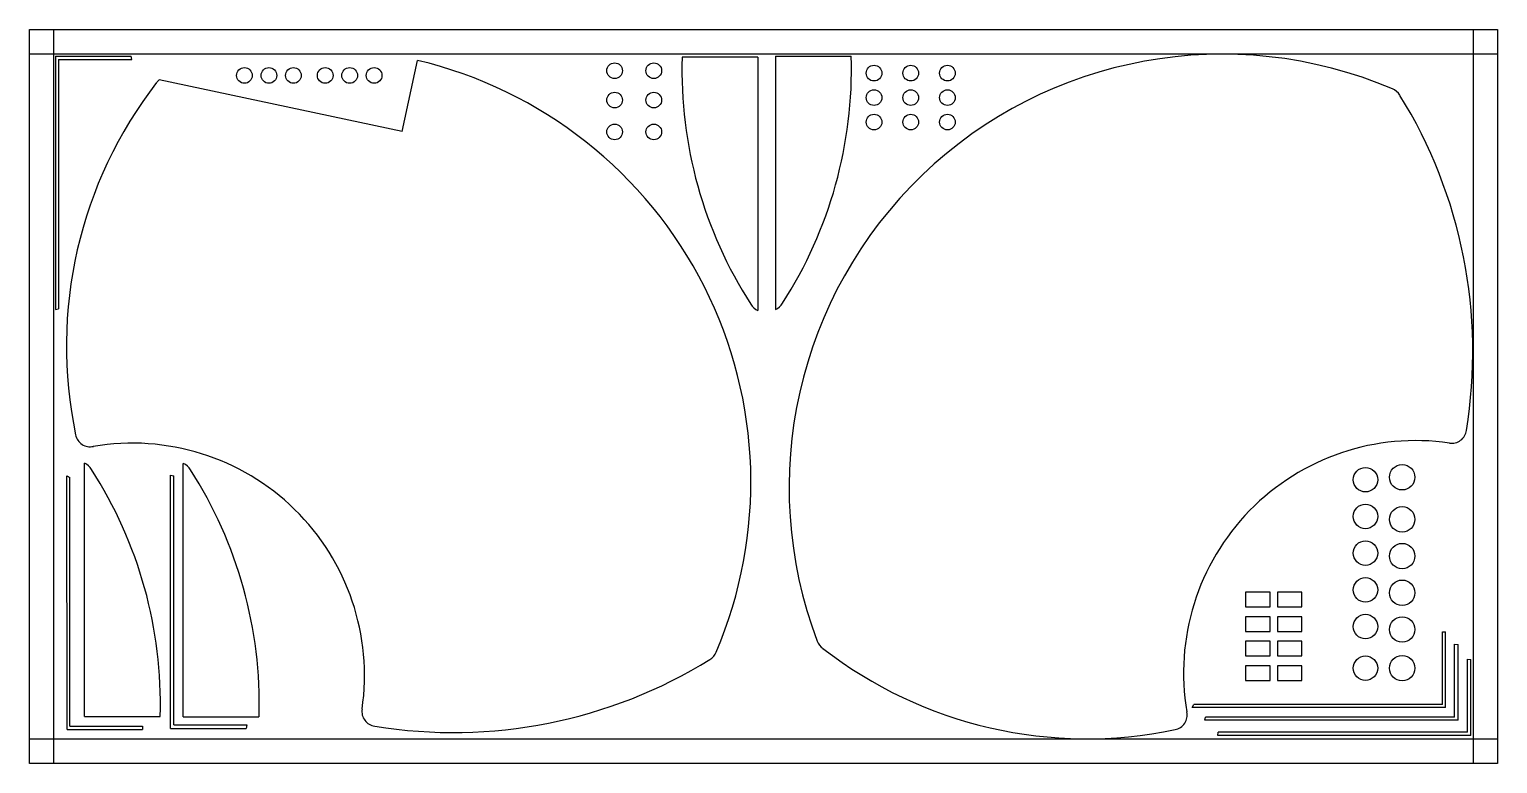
# Model space of a CAD drawing. Extents: x 0 to 600, y -300 to 0.
import ezdxf

# ---------------------------------------------------------------- set-up
doc = ezdxf.new("R2010")
doc.units = 0
doc.layers.add('BLACK', color=7, linetype='CONTINUOUS')

msp = doc.modelspace()

# ---------------------------------------------------------------- linework, layer by layer
at = {"layer": 'BLACK', "linetype": 'CONTINUOUS'}
for p, q in [((0, -300), (0, 0)), ((0, 0), (600, 0)), ((0, -300), (0, 0)), ((0, 0), (600, 0)), ((10, -300), (10, 0)), ((590, 0), (590, -300)), ((600, 0), (600, -300)), ((600, 0), (600, -300)), ((0, -10), (600, -10)), ((10.6405, -10.9881), (10.6404, -114.409)), ((10.6405, -10.9881), (41.5814, -10.9888)), ((41.8069, -12.3754), (41.5814, -10.9888)), ((297.72, -11.4), (266.72, -11.4011)), ((297.72, -11.4), (297.729, -114.88)), ((304.88, -11), (304.871, -114.48)), ((304.88, -11), (335.822, -11)), ((11.909, -12.3754), (11.9092, -114.19)), ((11.909, -12.3754), (41.8069, -12.3754)), ((152.395, -41.709), (158.57, -12.66)), ((152.395, -41.709), (52.997, -20.597)), ((10.6404, -114.409), (11.9092, -114.19)), ((22.49, -280.72), (22.481, -177.24)), ((62.89, -280.82), (62.881, -177.34)), ((15.3725, -182.42), (16.5263, -183.085)), ((15.3801, -286.012), (15.3725, -182.42)), ((16.5511, -284.69), (16.5263, -183.085)), ((57.7022, -285.593), (57.7024, -182.173)), ((57.7024, -182.173), (58.9713, -182.392)), ((58.9714, -284.207), (58.9713, -182.392)), ((507, -230), (497, -230)), ((497, -230), (497, -236)), ((507, -236), (507, -230)), ((520, -230), (510, -230)), ((510, -230), (510, -236)), ((520, -236), (520, -230)), ((497, -236), (507, -236)), ((507, -240), (497, -240)), ((497, -240), (497, -246)), ((507, -246), (507, -240)), ((510, -236), (520, -236)), ((520, -240), (510, -240)), ((510, -240), (510, -246)), ((520, -246), (520, -240)), ((497, -246), (507, -246)), ((510, -246), (520, -246)), ((507, -250), (497, -250)), ((497, -250), (497, -256)), ((507, -256), (507, -250)), ((520, -250), (510, -250)), ((510, -250), (510, -256)), ((520, -256), (520, -250)), ((577.438, -275.849), (577.443, -246.149)), ((577.443, -246.149), (578.76, -246.186)), ((578.76, -277.02), (578.76, -246.186)), ((582.433, -281.021), (582.433, -251.123)), ((582.433, -251.123), (583.82, -251.349)), ((583.82, -282.29), (583.82, -251.349)), ((497, -256), (507, -256)), ((510, -256), (520, -256)), ((587.673, -287.191), (587.673, -257.293)), ((587.673, -257.293), (589.06, -257.519)), ((589.06, -288.46), (589.06, -257.519)), ((507, -260), (497, -260)), ((497, -260), (497, -266)), ((507, -266), (507, -260)), ((520, -260), (510, -260)), ((510, -260), (510, -266)), ((520, -266), (520, -260)), ((497, -266), (507, -266)), ((510, -266), (520, -266)), ((475.168, -277.028), (475.833, -275.874)), ((577.438, -275.849), (475.833, -275.874)), ((22.49, -280.72), (53.433, -280.72)), ((62.89, -280.82), (93.833, -280.82)), ((578.76, -277.02), (475.168, -277.028)), ((480.399, -282.29), (480.618, -281.021)), ((582.433, -281.021), (480.618, -281.021)), ((15.3801, -286.012), (46.2145, -286.012)), ((16.5511, -284.69), (46.2514, -284.695)), ((46.2514, -284.695), (46.2145, -286.012)), ((57.7022, -285.593), (88.6431, -285.594)), ((58.9714, -284.207), (88.869, -284.207)), ((88.869, -284.207), (88.6431, -285.594)), ((583.82, -282.29), (480.399, -282.29)), ((485.639, -288.46), (485.858, -287.191)), ((587.673, -287.191), (485.858, -287.191)), ((600, -290), (0, -290)), ((589.06, -288.46), (485.639, -288.46)), ((600, -300), (0, -300)), ((600, -300), (0, -300))]:
    msp.add_line(p, q, dxfattribs=at)
at = {"layer": 'BLACK'}
for centre, radius in [((87.8901, -18.83), 3.2), ((97.8901, -18.83), 3.2), ((107.89, -18.83), 3.2), ((120.89, -18.83), 3.2), ((130.89, -18.83), 3.2), ((140.89, -18.83), 3.2), ((239.17, -16.8901), 3.2), ((255.17, -16.8901), 3.2), ((345.17, -17.8901), 3.2), ((360.17, -17.8901), 3.2), ((375.17, -17.8901), 3.2), ((239.17, -28.8901), 3.2), ((255.17, -28.8901), 3.2), ((345.17, -27.8901), 3.2), ((360.17, -27.8901), 3.2), ((375.17, -27.8901), 3.2), ((345.17, -37.8901), 3.2), ((360.17, -37.8901), 3.2), ((375.17, -37.8901), 3.2), ((239.17, -41.8901), 3.2), ((255.17, -41.8901), 3.2), ((546, -184), 5), ((561, -183), 5.2), ((546, -199), 5), ((561, -200.2), 5.2), ((546, -214), 5), ((561, -215.2), 5.2), ((546, -229), 5), ((561, -230.2), 5.2), ((546, -244), 5), ((561, -245.2), 5.2), ((546, -261), 5), ((561, -261), 5.2)]:
    msp.add_circle(centre, radius, dxfattribs=at)
for centre, radius, start, end in [((443.645, -16.479), 176.998, 178.356, 212.756), ((158.955, -16.079), 176.998, -32.756, 1.6444), ((487.552, -187.216), 177.084, 66.9192, 200.749), ((117.766, -184.978), 177.084, -23.0808, 76.6779), ((190.825, -129.453), 175.697, 142.188, 191.898), ((57.034, -25.035), 5.9992, 132.295, 146.606), ((554.856, -29.916), 5.9968, 30.6995, 69.2995), ((391.114, -131.622), 198.753, -9.3263, 31.7737), ((300.22, -109.15), 6.2479, -150.287, -113.487), ((302.38, -108.75), 6.2479, -66.513, -29.713), ((24.813, -164.515), 6.0233, -168.889, -77.258), ((581.281, -163.086), 6.0049, -99.248, -7.148), ((42, -264.022), 94.9649, -8.30696, 99.616), ((566.596, -262.981), 94.9649, 81.693, 189.644), ((19.99, -182.97), 6.2479, 29.7127, 66.5127), ((-123.435, -275.641), 176.998, -1.6444, 32.7556), ((60.39, -183.07), 6.2479, 29.7127, 66.5127), ((-83.0348, -275.741), 176.998, -1.6444, 32.7556), ((327.609, -247.947), 6.001, -160.487, -123.287), ((173.359, -88.54), 198.753, -99.3263, -58.1888), ((275.065, -252.281), 5.9968, -59.3005, -20.6894), ((432.027, -114.156), 175.697, -127.812, -78.112), ((141.895, -278.707), 6.0049, 170.752, 262.87), ((467.089, -280.168), 6.0239, -79.181, 12.2497)]:
    msp.add_arc(centre, radius, start, end, dxfattribs=at)

doc.saveas('drawing.dxf')
